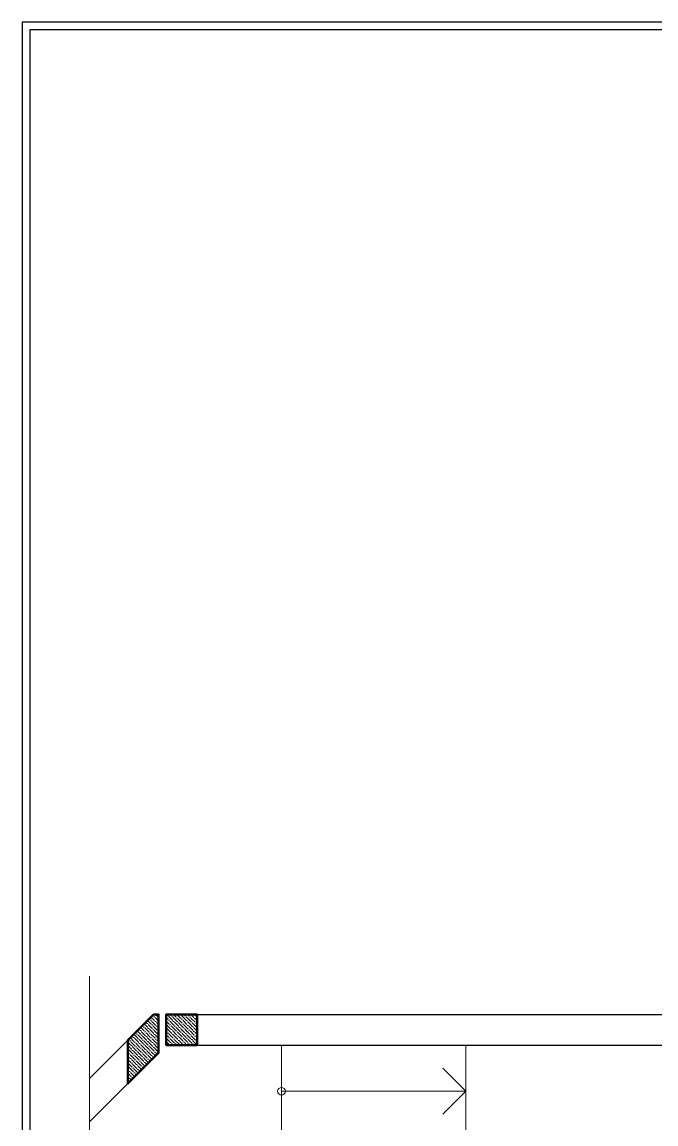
# Model space of a CAD drawing. Header units: millimetres. Extents: x -205382 to -191935, y -245869 to -242620.
# Drawn here: x -205220 to -204394, y -244234 to -242799 of the extents above; entities that cross this region are included whole.
import ezdxf

# ---------------------------------------------------------------- set-up
doc = ezdxf.new("R2010")
doc.units = ezdxf.units.MM
doc.header["$LTSCALE"] = 40
for name, color, linetype, lineweight in [('DIVAR 09', 7, 'Continuous', 9), ('DIVAR 30', 7, 'Continuous', 30), ('KALONA', 7, 'Continuous', 50)]:
    doc.layers.add(name, color=color, linetype=linetype, lineweight=lineweight)

msp = doc.modelspace()

# ---------------------------------------------------------------- hatches: boundary and pattern name
at = {"layer": 'KALONA', "lineweight": 5, "ltscale": 100}
h = msp.add_hatch(dxfattribs=at)
h.set_pattern_fill('ANSI36', color=129, angle=90, style=0)
h.set_pattern_definition([(135, (-205081.8212, -244181.0427), (-6.17393, 1.6838), [7.9375, -1.5875, 0, -1.5875])])
h.paths.add_polyline_path([(-205048.4, -244091), (-205081.8, -244124.5), (-205081.8, -244181), (-205041.8, -244141), (-205041.8, -244091)])
h = msp.add_hatch(dxfattribs=at)
h.set_pattern_fill('ANSI36', color=129, angle=90, style=0)
h.set_pattern_definition([(135, (-205031.8212, -244131.0427), (-6.17393, 1.6838), [7.9375, -1.5875, 0, -1.5875])])
h.paths.add_polyline_path([(-205031.8, -244131), (-205031.8, -244091), (-204991.8, -244091), (-204991.8, -244131)])

# ---------------------------------------------------------------- linework, layer by layer
for points in [[(-205219.7, -245739.3), (-201104.7, -245739.3), (-201104.7, -242799.3), (-205219.7, -242799.3)], [(-205209.7, -245729.3), (-201114.7, -245729.3), (-201114.7, -242809.3), (-205209.7, -242809.3)]]:
    msp.add_lwpolyline(points, close=True)
at = {"layer": 'DIVAR 09', "ltscale": 5}
for p, q in [((-204881.8, -244131), (-204881.8, -244521)), ((-204641.8, -244131), (-204641.8, -244521)), ((-204641.8, -244191), (-204671.8, -244161)), ((-204881.8, -244191), (-204641.8, -244191)), ((-204671.8, -244221), (-204641.8, -244191))]:
    msp.add_line(p, q, dxfattribs=at)
msp.add_lwpolyline([(-205131.8, -245081), (-205131.8, -244766.3), (-205102.3, -244766.3), (-205161.4, -244755.8), (-205131.8, -244755.8), (-205131.8, -244366.3), (-205102.3, -244366.3), (-205161.4, -244355.8), (-205131.8, -244355.8), (-205131.8, -244041)], dxfattribs=at)
msp.add_circle((-204881.8, -244191), 5, dxfattribs=at)
at = {"layer": 'DIVAR 30', "ltscale": 5}
for p, q in [((-204991.8, -244091), (-204371.8, -244091)), ((-205081.8, -244124.5), (-205131.8, -244174.5)), ((-204991.8, -244131), (-204371.8, -244131)), ((-205081.8, -244181), (-205131.8, -244231))]:
    msp.add_line(p, q, dxfattribs=at)
at = {"layer": 'KALONA', "ltscale": 5}
msp.add_lwpolyline([(-205048.4, -244091), (-205081.8, -244124.5), (-205081.8, -244181), (-205041.8, -244141), (-205041.8, -244091), (-205048.4, -244091)], dxfattribs=at)
msp.add_lwpolyline([(-204991.8, -244131), (-204991.8, -244091), (-205031.8, -244091), (-205031.8, -244131)], close=True, dxfattribs=at)

doc.saveas('drawing.dxf')
